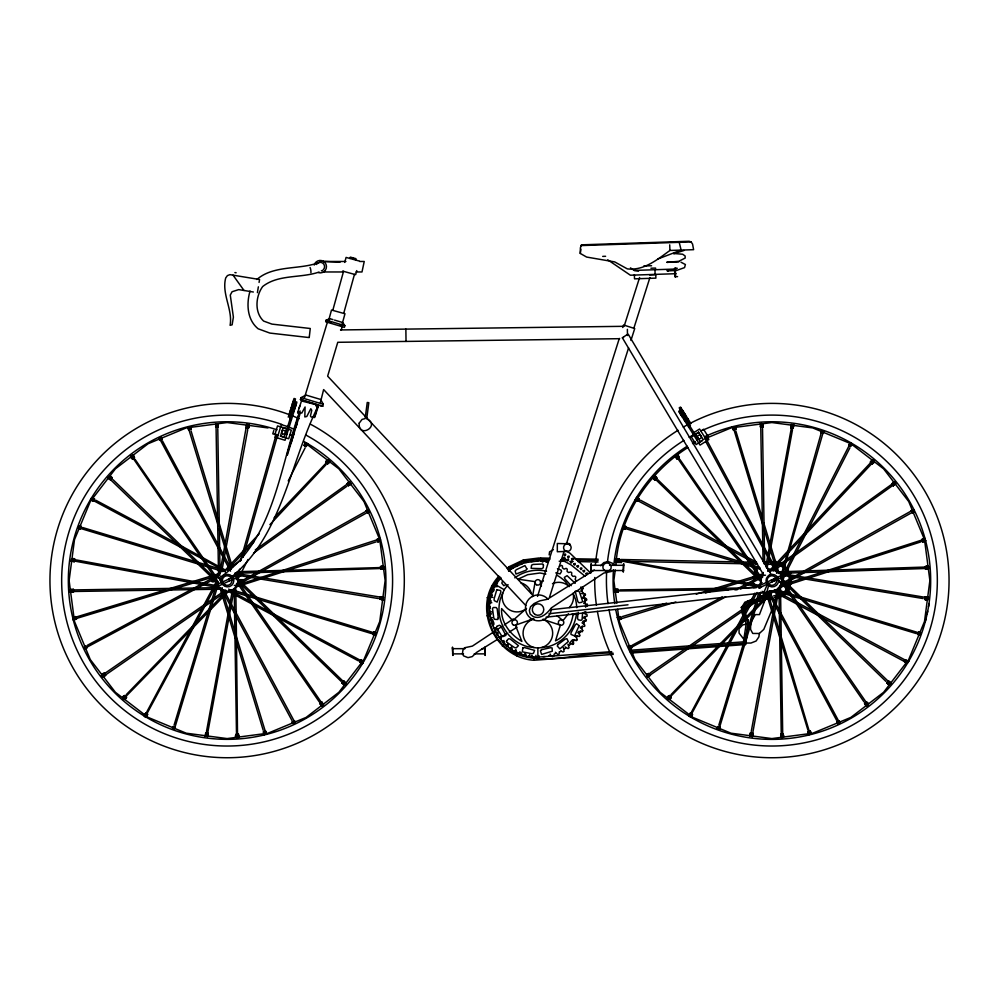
<?xml version="1.0" encoding="UTF-8"?>
<svg xmlns="http://www.w3.org/2000/svg" width="999" height="999" viewBox="0 0 999 999"><rect width="100%" height="100%" fill="white"/><g stroke="black" fill="none" stroke-linecap="round" stroke-linejoin="round"><path stroke-width="1.5" d="M222.178 589.16L73.464 591.495L70.255 591.445L70.292 590.097M73.427 591.283L73.489 590.134M73.514 590.884L73.476 592.045L73.402 590.933M73.402 590.534L73.427 589.373L73.489 591.371M615.134 590.534L615.147 591.895M618.256 590.884L618.194 592.007L618.156 590.172M531.992 656.755L532.017 655.294M548.289 560.976L540.509 560.814L540.559 557.991L549.9 558.179M580.282 253.434L580.394 247.802L581.493 244.83L689.098 241.271L691.133 241.933L692.569 244.081L693.606 249.675L669.942 250.462C657.317 259.503 643.993 270.854 627.335 268.893L614.672 261.9L586.6 257.055L580.282 253.434L580.881 249.138M615.209 562.362L621.428 562.499L621.49 559.502L754.957 562.275M383.753 567.207C383.191 563.036 379.133 568.893 380.656 567.907M380.544 567.956C378.983 571.628 383.166 563.723 383.691 568.194M383.703 568.806L383.778 567.994M540.509 560.814C540.447 557.467 541.383 562.4 542.969 561.688L544.88 559.989L546.803 562L545.916 562.075L548.126 562.375M540.559 557.991L540.534 559.253L549.875 559.452M621.428 562.499L621.465 561.226L757.529 564.048M925.286 567.357C929.657 561.6 929.495 572.427 925.324 566.421M925.249 567.757L925.386 569.068L925.236 567.407M928.358 566.995L928.446 566.321M928.508 568.968L928.521 567.594M310.914 272.677L310.939 271.728A4.133 1.274 79.1 0 0 310.414 268.469L310.065 267.482M70.28 590.384L70.317 589.422L73.464 589.41M615.022 590.384C614.298 588.361 619.205 588.598 618.306 590.684M618.106 590.384C610.464 589.785 619.005 592.682 618.206 589.41M762.15 591.296C762.811 594.805 771.34 590.884 763.623 592.832L546.066 617.182M771.553 574.737L769.33 574.949M781.368 583.204L778.096 580.344L781.368 583.204L779.994 587.375L776.335 590.259L766.757 592.257M383.666 566.283L383.741 567.057M383.778 568.156L380.706 568.369M776.635 573.326L776.56 571.878M380.119 598.426L379.92 599.375L380.045 598.264M380.007 598.601L383.191 599.2M380.269 597.489L380.082 598.588M383.079 599.113L380.032 598.051M924.649 599.325C926.123 593.031 922.651 602.422 927.784 599.825M924.749 598.601L927.946 599.2M927.909 598.576L928.183 597.24L925.062 596.778M585.864 606.768L585.739 605.194M535.839 656.842L535.951 655.269M73.402 590.172L70.23 590.122M222.24 587.699L222.265 589.135M71.616 558.903C78.909 556.93 71.666 564.46 71.616 558.903L74.688 559.465L74.413 560.064M513.086 568.019L511.925 568.643M582.604 612.911L582.042 619.767L580.869 620.367L578.209 619.755L577.522 618.344L578.146 612.25M616.221 559.627L616.221 558.928M759.252 586.9L619.218 560.589M619.155 560.064C620.891 560.589 615.072 563.648 616.183 559.827M619.293 560.189L619.43 559.078L619.255 559.865M501.173 577.934C474.75 605.357 496.69 655.581 534.165 657.404L533.891 660.264C494.08 657.841 471.029 605.706 498.901 576.148M320.392 402.497L323.626 389.56L525.811 605.544M573.089 614.522C571.478 625.012 565.471 636.213 555.519 640.846L560.352 625.199L543.144 619.43M583.691 617.12L587.012 616.258L587.187 614.909L583.853 613.186M79.071 525.949C82.979 523.988 79.683 530.894 80.557 528.159M223.002 571.503L223.439 570.029L82.53 527.509M371.715 633.616L230.819 591.083L231.106 589.959M373.601 633.329L373.151 634.627L373.251 633.965M373.651 633.141L373.913 632.055L373.539 633.004M625.349 527.984L625.087 529.058L625.474 527.971M623.813 525.949L625.811 526.548L625.237 528.533L760.214 569.268M625.699 527.047L625.187 528.409M625.574 527.784L625.849 526.498M916.47 633.616L775.561 591.083L775.961 589.947M383.129 598.776L382.992 599.887L380.057 598.963M765.484 575.199L763.898 575.349L622.389 337.812L625.749 335.502L628.259 334.265L771.328 574.862M309.278 337.088L310.264 328.496L271.953 324.113L263.611 321.066C254.245 312.425 255.632 296.241 262.675 286.538C278.359 274.076 300.774 278.421 319.093 272.04M376.211 541.858L236.139 586.987M380.107 538.586L377.123 539.335L377.435 540.447M377.734 540.884L377.947 541.883L377.56 540.834M380.095 538.436L377.147 539.535M920.953 541.858L780.906 587.112L780.581 585.951M922.127 540.272C921.041 537.587 924.15 544.93 925.274 539.885M922.164 539.935L780.519 585.589M584.577 620.666L584.29 621.59M619.293 560.402C615.309 560.302 615.359 558.116 619.405 559.74M618.98 561.051L618.955 561.713M490.584 602.722L490.821 600.899M549.163 554.87L549.575 551.81L553.409 549.662M569.542 545.317L569.755 543.706L566.146 543.231M584.415 621.278L583.379 624.113M584.827 618.094L585.002 616.77M585.451 613.398L585.651 611.9M615.259 569.954L613.861 580.556L616.858 603.284M615.859 565.409C618.806 517.345 647.714 473.014 688.024 447.44M76.236 618.381L76.436 619.105L73.427 619.867M75.887 617.544L75.649 616.595L73.651 617.207M76.024 617.644L75.687 616.633M76.436 619.105L76.049 618.119M169.293 588.723L218.219 573.851L218.519 575.012M238.112 571.678L380.532 567.557M617.407 617.507L620.391 616.595L620.741 617.919M620.941 618.219L621.178 619.168L620.854 618.294M763.423 575.312L762.961 573.851L714.048 588.723M924.724 598.389L927.809 598.901L924.912 598.239M109.366 476.635L109.977 475.936L108.504 477.435M110.414 480.019C112.85 479.395 106.344 479.283 108.841 477.023C109.628 482.579 114.723 477.347 109.977 475.936M343.506 681.618L342.033 683.004L343.893 681.081L346.129 683.304L344.48 684.852M503.733 643.056L504.695 641.745M653.883 476.96C654.57 474.388 658.266 478.109 656.118 478.908M655.169 480.019L655.706 479.333C655.257 481.231 651.685 477.884 653.471 477.16M656.955 478.159L654.545 476.048L653.883 476.735M890.159 684.09C892.119 683.216 888.586 679.707 887.911 681.917M890.883 683.304L890.109 683.915M551.148 609.69L758.965 586.488L759.814 588.099M775.798 600.761L763.785 629.407L759.377 633.466L758.89 636.875L756.093 641.021L750.948 643.044L744.143 643.044M773.513 595.928L782.604 594.105L788.199 587L789.447 578.209L787.249 572.727M774.437 597.489L783.566 595.666L789.822 587.699L791.22 577.996L787.574 568.906L786.151 569.979L779.17 564.497L765.259 564.21M71.466 559.627L74.538 560.189M631.955 652.971L745.579 644.53L746.94 635.664M748.076 628.271L748.75 623.838L746.116 614.984M525.561 655.506L525.786 654.058M380.232 598.051L380.369 596.765L380.107 597.864M559.452 651.735L559.078 654.045L557.904 654.632L555.369 652.247M257.405 292.67L258.366 286.825M259.078 282.43L259.565 279.508L229.932 274.65L227.422 275.599L225.699 277.947C221.453 294.018 232.954 309.54 230.095 325.337L232.13 324.8L233.391 317.108L230.282 295.08L232.068 291.745L238.699 289.61L253.359 292.008M246.641 427.847C247.34 415.934 245.479 436.138 248.501 425.012M246.154 427.722L246.915 424.563M219.942 572.502L246.703 424.55M248.189 424.975L247.627 428.034L246.953 427.722L247.327 425.674M246.953 427.922L247.515 424.85M247.29 427.984L247.852 424.912M222.028 569.842L247.752 429.645M248.763 424.9L248.601 428.121L249.163 425.05M247.677 427.997L248.776 425.05M248.214 428.121L248.976 424.962M205.145 736.101L205.694 732.979L206.568 733.116M205.282 736.151L206.306 733.154M206.069 736.151C206.568 728.596 208.217 737.037 205.469 736.063L206.031 732.991M206.493 731.468L232.23 591.271M206.743 736.275C209.303 728.933 203.022 736.275 207.068 736.4M207.043 736.338L207.155 733.216M207.243 735.501L234.303 588.611M207.617 733.453L207.717 736.55L206.781 736.325M208.092 733.391L207.555 736.575L207.879 733.341M791.121 427.784L791.32 424.55L791.121 427.784L792.694 428.084L793.243 424.837M790.908 427.722L791.683 424.712M765.808 566.408L791.957 424.775M791.695 427.922L792.257 424.85M792.594 424.912L792.032 427.984L790.771 427.672M792.369 428.034L792.931 424.975M767.057 568.319L792.507 429.645M792.244 427.972L792.969 428.121L793.506 424.9M792.969 428.121L793.718 424.962M793.181 428.134L793.855 425.012M749.837 736.076L750.399 733.004L751.323 733.116L750.399 733.004M750.024 736.151L750.574 732.979M750.811 736.151C751.323 728.596 752.971 737.037 750.224 736.063L750.786 732.991M751.248 731.468L777.534 588.224M750.599 736.163L751.498 733.141M751.523 736.325C753.433 737.599 751.548 733.865 751.897 733.216M752.085 736.55L779.058 588.611M752.846 733.391L752.297 736.575L752.984 733.441L751.385 733.278M489.46 597.951L489.223 599.25L490.846 600.923M584.927 617.195L585.089 616.333M74.5 560.389L74.201 561.713L74.425 560.776M80.919 527.247L80.657 527.784M231.268 589.685L230.844 591.058M373.738 632.804L375.624 633.953M517.832 565.446L516.146 566.233M919.992 634.565C917.981 633.054 917.494 635.776 918.343 633.329M920.379 633.953C917.557 635.339 919.205 630.456 918.281 633.004M784.39 596.203L785.052 592.869L788.111 592.569L787.886 589.173L790.758 588.099L789.535 584.84L792.17 583.079L790.147 580.257L792.219 577.884L789.66 575.636M927.934 598.376L928.208 597.277M532.517 596.59L535.214 581.655L517.944 579.183L527.697 574.687L539.91 573.001L545.854 574.05M582.692 621.59L586.101 621.041L586.388 619.742L583.241 617.694M529.695 654.582L529.058 656.418M314.985 416.034L317.744 404.882M250.037 291.034C246.328 303.908 247.015 319.705 258.154 328.796L269.842 333.067L309.228 337.575M302.585 401.236L302.822 400.324L316.396 404.47M521.166 652.559L520.829 654.145M80.832 527.572L79.008 526.548M571.578 558.728C572.24 562.412 574.65 556.593 571.578 558.728L598.151 559.178M766.77 592.32L768.755 585.052M327.572 321.641L304.47 397.739M328.671 320.354L331.506 310.04L344.98 313.748L342.133 324.063M344.705 262.437L346.091 257.417L359.378 261.076M332.779 310.389L343.544 271.341M349.962 258.479L350.337 257.118L355.931 258.666L355.557 260.027M352.759 259.253L353.134 257.892M343.706 313.399L354.47 274.363M356.755 270.604L355.632 274.675L342.57 271.079M341.196 330.182L342.42 325.736M334.54 320.092L342.719 322.527L344.855 325.686L344.393 327.36L325.674 321.765L326.198 320.105L329.945 318.706M320.117 405.532L322.727 406.268L323.289 404.27L320.667 399.463L305.906 395.055L301.049 397.639L300.424 399.6L303.309 400.512M236.101 576.161L237.362 571.69M240.322 561.251L276.161 434.528M237.213 576.635L239.698 569.23M243.069 557.305L277.647 435.064M820.978 432.992L821.702 433.091L820.978 432.992L821.54 430.881M821.19 432.917L821.752 430.919M780.856 576.161L821.752 431.068M822.339 431.056C825.586 435.127 819.192 433.803 822.027 430.981M822.102 433.154L822.664 431.143M822.427 433.241L822.989 431.243M823.301 431.343L822.627 433.454M781.78 576.585L822.389 435.064M822.989 433.429L823.563 431.431M823.001 433.578L823.763 431.506M823.201 433.616L823.9 431.568M767.831 570.991L768.181 570.029L767.956 570.978M583.903 621.79L584.153 620.953M299.4 412.375C278.983 469.193 273.913 541.583 219.131 577.996L222.09 583.166M286.913 454.92L300.1 410.939M172.515 728.621L173.102 726.56L174.026 726.773M172.64 728.683L173.114 726.623M172.839 728.758L173.239 726.685M173.102 728.858L173.701 726.86L174.675 726.972M174.076 725.149L216.596 584.253L218.007 584.702M173.414 728.958L173.451 726.773M173.739 729.058C173.726 726.173 176.511 727.747 174.875 727.085M174.063 729.158L174.663 727.16L174.013 726.972M174.375 729.245L217.62 586.288M522.24 563.686L521.316 564.385M717.257 728.621L717.806 726.585L718.718 726.797M717.394 728.683L717.856 726.623M717.594 728.758L717.994 726.685M718.818 725.149L758.666 593.144M717.856 728.858L718.194 726.773M718.156 728.958L719.105 727.035L718.805 729.158M718.481 729.058L719.08 727.072M719.118 729.245C718.094 726.81 721.69 727.459 719.48 727.135M719.63 727.172L760.589 592.22M719.73 729.357L720.329 727.309M290.984 443.481L294.106 433.241M295.891 427.397L297.24 423.002M287.437 454.932L300.387 412.575M94.206 499.625L91.384 498.301M92.557 498.101L94.53 498.938L93.382 500.924M183.741 548.963L224.738 570.854L225.349 570.029L180.469 545.442M273.813 430.469L272.777 433.828L277.685 435.352M274.937 434.49L277.522 425.899L291.346 430.182L288.686 438.748L280.432 436.201M275.999 434.253L275.087 437.2L285.052 440.284L296.878 402.098L295.417 401.648L285.402 433.991L286.863 434.44M358.516 660.913L228.684 591.608L228.996 590.909M229.408 590.309L363.336 661.875M277.247 437.862L281.343 424.625L289.148 427.035M288.249 417.157L294.031 398.476L295.492 398.926L289.698 417.619M360.115 661.35L359.727 662.187L360.639 660.401M360.514 660.826C360.651 657.554 364.173 665.309 362.849 662.749M637.212 498.576C640.034 501.173 639.572 497.727 636.525 497.465L639.248 499.1L638.136 500.924M769.605 570.879L770.316 569.517L766.221 567.332M903.271 660.913L773.426 591.608L773.738 590.909M905.231 660.651C916.058 663.211 897.976 658.266 906.568 662.824M904.732 661.7L905.007 660.976L907.754 662.449M905.344 660.664L905.731 659.827M908.491 661.338L905.594 659.977M223.214 570.978L223.439 570.054M775.861 590.322L775.586 591.058M537.512 596.403L619.305 338.461M622.777 327.497L623.576 325.012L634.715 328.546L630.943 340.459M624.437 325.287L639.597 277.51M633.841 328.271L649.912 277.597M549.512 597.227L564.11 551.211M566.458 543.793L628.583 347.877M584.49 626.323L580.956 626.66M297.627 412.699L301.486 400.949L318.656 405.319L314.66 417.507L311.126 416.958L310.439 415.996L311.775 410.327L310.814 408.716L306.805 416.483L304.82 416.945L305.095 406.98L301.773 413.062L297.627 412.699L298.713 411.95L298.401 412.899M524.987 653.483L524.163 655.232M502.335 581.593L501.81 583.179L503.808 585.701L505.282 584.964M80.719 527.584L81.119 526.535M373.539 633.528L375.424 634.577M625.461 527.584L623.576 526.535M924.699 599.313L927.834 599.687M133.641 458.266C135.652 457.967 133.142 453.896 132.255 455.457C135.277 457.642 132.018 461.401 130.557 456.493M133.841 458.004L134.503 457.629M322.128 705.781L319.742 703.496L320.617 702.859M321.878 702.022L323.439 704.857L321.553 702.197L320.304 703.171M321.566 706.093L322.39 705.431M322.115 705.631C324.363 705.406 317.919 699.05 322.527 705.269M677.26 459.028C670.529 453.246 680.456 460.527 678.533 458.154M677.06 459.103L677.797 458.541M761.101 579.944L677.809 458.466M782.654 581.181L866.233 702.334L864.497 703.496L865.471 702.921M865.696 702.622C870.017 708.815 868.493 700.124 865.796 702.697M864.872 703.358C866.907 710.589 868.431 701.011 865.309 703.021M779.17 564.497L779.782 562.787L786.463 568.031M580.744 630.956L580.257 631.793M765.209 599.562L759.452 614.597L755.381 614.597L750.599 622.764M498.176 633.378L497.265 634.777M516.221 652.01L516.283 650.349M315.696 405.719L317.957 406.481C289.735 463.049 282.492 535.089 231.119 577.347M582.492 626.186L581.543 628.433L582.717 630.456L582.18 631.655L578.708 631.418M584.515 626.286L584.84 625.249L583.453 623.364L581.955 622.852M904.744 661.6L907.454 663.036M491.995 595.204L491.321 597.165L492.894 597.34M494.243 589.797L493.169 591.708M492.232 585.801L494.767 587.225L493.618 586.575L495.704 586.238L497.44 583.141M508.079 584.64L504.183 589.71L500.299 599.088A38.899 38.899 0 0 0 527.809 646.728L537.874 648.051L547.939 646.728A38.899 38.899 0 0 0 576.523 613.511M580.069 631.992L579.295 633.566M582.142 626.997L581.543 628.433L580.119 627.747M383.766 568.968L380.619 569.03L383.803 568.756M548.838 655.619L550.774 655.469L552.372 656.68L553.621 656.243L554.258 653.995L555.943 653.321M527.559 562.187L525.586 562.637M767.282 584.577L763.636 592.894L763.211 591.945M516.658 655.806L517.844 653.184M582.255 631.493L582.717 630.456M518.956 653.358L519.98 651.698M160.402 440.097L159.74 440.347L160.702 439.772M161.051 439.572L160.876 439.672M162.1 439.073L161.226 439.498L162.1 439.073L161.114 437.25M291.858 720.316L222.29 590.609L223.664 589.897M292.944 721.553C289.56 723.438 297.739 719.168 292.969 721.49M705.731 439.797L706.855 439.073L705.806 437.25M775.711 571.103L776.71 570.504L707.142 440.796M838.598 721.028C834.028 723.676 841.857 719.28 837.836 721.64L838.823 723.476M373.813 632.242L375.911 632.829M764.01 563.786L765.022 561.75L766.907 562.687M753.933 587.674L754.857 585.776M789.535 575.674L790.933 572.839M91.546 498.089L94.156 499.837M94.268 499.45L93.669 500.724M305.232 446.016L304.083 445.392L305.507 442.607M304.195 445.479L305.619 442.694M304.383 445.591L305.806 442.819M304.882 445.829L306.044 442.957M305.207 446.041L306.631 443.269M305.407 446.103L306.83 443.319M237.263 578.296L238.137 578.808L240.26 574.675M241.671 571.915L248.014 559.502M288.236 480.881L305.182 447.777M306.081 446.303L307.03 444.455M306.056 446.453L307.692 443.643M306.256 446.528L307.804 443.731M849.799 445.916L848.825 445.392L850.249 442.607M848.95 445.479L850.374 442.694M781.543 578.009L850.561 442.819M849.375 445.741L850.798 442.957M851.373 443.269L849.974 446.016M851.498 444.48L850.161 446.103M782.891 578.808C780.219 576.96 783.878 581.168 784.302 576.048M786.413 571.915L806.181 533.291M807.592 530.531L849.924 447.777M850.811 446.453L852.222 443.668M511.563 649.25L512.237 647.951M635.664 499.25L638.423 500.724L638.935 499.512M144.555 715.047C149.987 706.917 142.295 724.687 146.716 713.686M144.193 715.946L145.667 713.186M144.393 716.021L145.866 713.274M144.655 716.146L146.503 713.636M146.766 711.95L202.223 608.079M203.684 605.357L216.084 582.117L216.783 582.429M145.429 715.371L146.403 713.536M214.498 588.411L145.392 716.57M215.959 585.676L217.42 582.941M146.054 716.907L147.028 713.923M146.216 717.132L147.527 714.16M147.702 714.273L146.391 717.17M688.823 715.908L690.297 713.149L691.083 713.548M688.948 715.946L690.421 713.186M689.148 716.021L690.621 713.274M689.397 716.146L691.258 713.636M691.52 711.95L734.565 631.318M736.75 627.222L754.994 593.056M758.641 586.213L760.826 582.117L761.713 582.517M689.984 716.445C694.218 710.314 687.899 715.646 690.446 716.758M690.284 716.608L691.433 713.723M739.547 625.312L690.147 716.57M741.008 622.577L757.055 592.519M690.796 716.907L691.783 713.923L692.607 714.41L691.096 717.182M690.983 717.032L692.27 714.16M229.121 590.921L228.709 591.583M583.079 588.648L580.756 591.158M532.942 561.326L531.043 561.563M515.771 649.675L514.585 651.223L515.771 651.648M575.961 635.839L579.37 636.463L580.069 635.327L577.784 632.342M111.613 478.808L112.213 478.109M344.28 685.139L342.045 682.966M888.061 681.63L886.787 683.004L887.774 682.067M889.759 684.34L889.023 685.177L890.296 683.803M508.066 644.855L507.405 646.316M928.108 597.814L787.449 574.5M499.987 576.885C485.801 592.02 484.977 614.298 493.643 632.454C517.919 676.947 574 651.311 613.086 653.134M577.559 635.726L576.435 637.3L577.147 639.522L576.361 640.584L573.026 639.61M189.648 429.57L188.524 429.857L189.435 429.483M235.289 638.386L220.417 589.472L221.878 589.01M264.198 733.978C264.223 730.843 262.213 732.404 265.122 731.53M264.685 731.63L265.734 731.256L266.633 734.24M734.402 429.57L733.266 429.857L734.315 429.483M734.178 429.483L735.838 429.083L735.227 427.085M777.871 571.928L778.583 571.653L763.711 522.727M807.916 732.042C809.44 730.881 806.568 733.653 808.828 735.027M809.352 731.543L780.669 635.064M809.565 731.643L810.476 731.256L811.388 734.24L810.264 731.268L808.616 731.917M511.613 649.15L510.414 648.239L511.401 646.965M573.064 641.683L574.625 639.66L574.038 640.309M773.463 591.583L774.175 590.222L908.228 661.638M568.406 613.748L563.011 620.604L557.18 615.846M108.616 477.285L110.939 479.483M111.713 478.696L109.241 476.773M236.588 577.996L235.739 578.883M343.394 681.668L345.529 684.028M761.188 582.067L653.371 477.285M889.522 684.602L888.136 682.954M572.09 640.134L569.592 643.169L572.964 644.318M576.947 639.81L576.498 640.396M542.994 561.663L541.908 561.55M506.318 645.429L507.804 644.168M572.802 644.492L573.701 643.531L573.226 641.233M326.273 462.824C324.525 462.05 327.61 458.666 328.434 460.364M325.624 462.112L327.884 459.852M325.849 462.387L328.059 459.977M224.375 571.028L259.303 533.703M274.126 517.857L328.584 460.489M326.623 462.887L328.509 460.364L326.373 462.649L326.998 463.299M326.748 463.049C330.781 456.531 330.045 465.571 326.835 463.286M227.56 569.917L254.033 541.633M269.905 524.662L326.011 464.71M327.222 463.673L329.42 461.263M327.397 463.811L329.57 461.426M871.453 463.161L873.75 460.839L872.801 459.977L870.341 462.05L872.589 459.952M870.391 462.062L872.502 459.827M769.118 571.028L873.014 460.152C875.773 460.864 873.151 464.972 871.59 463.286M873.263 460.364L871.128 462.649L871.628 463.111M871.378 462.887L873.513 460.601M771.253 571.053L870.766 464.71M871.802 463.461L873.763 460.901M871.977 463.673L874.175 461.263M872.139 463.811L874.325 461.426M586.675 600.037L583.816 601.922M110.964 479.27L108.953 476.848M656.193 478.771C649.025 474.6 658.653 478.496 655.881 479.37M502.36 646.141L504.345 644.055M125.837 696.715C122.103 703.433 121.841 693.219 125.512 696.203C127.909 696.952 124.925 700.661 123.726 698.963M122.615 697.889L124.838 695.541M122.765 698.051L124.725 695.479M123.339 698.438L125.337 696.241M126.236 694.667L226.498 591.196M123.589 698.838L228.634 591.246M124.113 699.362L126.349 696.99L125.812 696.478M124.276 699.487L126.498 697.152M668.481 698.963C669.243 700.661 672.639 697.364 670.654 696.728C667.182 703.171 666.246 693.843 670.129 696.078M667.369 697.889L669.58 695.541M667.507 698.051L669.755 695.679M670.978 694.667L771.253 591.196M670.092 696.241L668.156 698.726L669.979 696.053M668.343 698.838L774.462 590.134M668.855 699.362L671.028 697.115M669.018 699.487L671.241 697.152L670.554 696.478M677.959 458.603C674.113 456.331 678.433 452.984 679.258 457.629M342.907 682.017L343.831 681.106M748.338 600.836L741.295 607.429L743.194 607.954L749.175 602.409L748.338 600.836L741.295 607.429L746.191 623.838L743.431 641.845L630.269 650.262M600.624 565.734L603.833 562.599L608.129 561.525L612.512 563.299L613.686 565.309M109.128 476.735L111.676 478.558M501.173 637.712L500.424 639.21M888.223 681.493L888.586 681.106M889.872 684.39L887.174 682.479M572.352 642.332L573.276 641.495M526.348 608.578L512.737 620.604L501.61 608.591C500.599 622.302 510.477 634.79 521.878 641.395L515.397 625.199L532.567 619.105M507.13 568.481L509.24 566.645L523.376 559.964L539.248 557.954L539.61 560.801L524.188 562.749L510.814 569.068L508.603 570.991M507.667 569.717L509.94 567.732L523.738 561.213L539.41 559.228M503.971 640.484L502.36 641.558M218.619 582.155L217.67 583.129L108.329 477.547M780.381 578.97L781.33 577.996L890.546 683.503M565.072 646.877L568.081 648.588L569.105 647.752L567.944 644.18M256.905 279.458C274.45 264.173 301.885 270.517 321.641 261.426M866.857 705.631L865.509 702.709M323.351 272.065L324.65 271.066M568.931 645.479L570.691 644.13M217.62 423.788C218.194 422.627 218.943 427.709 217.208 426.935M216.558 426.848L215.634 426.91L216.284 426.873M218.282 426.898C216.209 427.972 214.785 422.677 218.207 423.713M237.45 734.178C243.956 738.873 230.794 738.336 237.05 734.178M762.637 423.826L763.061 426.86L761.95 426.935M763.061 426.86L760.389 426.91L761.55 426.948M780.469 585.501L782.754 737.424C777.359 737.137 787.224 738.536 782.667 734.128M131.868 455.694L134.028 458.029M561.151 651.211L559.428 651.885M346.99 483.841L349.45 481.83L346.99 483.841L347.54 484.615M347.09 484.028L349.525 482.017M227.56 569.78L241.408 559.852M255.269 549.937L347.227 484.09C347.664 486.8 351.71 483.866 349.812 482.392M347.24 484.265L350.075 482.804M347.427 484.527L349.962 482.717M347.615 484.802L350.149 482.992M347.814 485.089L350.312 483.129M253.571 553.071L346.803 486.338M347.777 484.952L348.189 485.551L351.011 484.003M350.924 483.816L348.189 485.551M350.999 483.941L348.464 485.826L347.989 485.227M891.732 483.841C898.413 481.83 891.595 480.681 892.282 484.615M892.582 484.852L891.982 484.09L894.48 482.092M772.302 569.78L894.53 482.317M892.169 484.527L894.704 482.717M894.904 482.992L892.369 484.802L895.067 483.129L895.616 483.903L893.168 485.814L891.67 483.703M773.126 571.116L891.545 486.338M892.631 485.102L895.304 483.516M892.931 485.551L895.479 483.741M893.081 485.714L895.678 483.816M133.204 458.603L131.431 456.031L131.993 455.644M565.896 647.789L564.198 649.238M102.26 675.824C100.262 674.662 104.395 671.952 104.833 674.05M101.623 674.949L104.283 673.276M101.848 675.212L104.42 673.438M104.783 673.913C93.756 681.892 111.201 667.032 102.922 676.76L226.511 591.333M105.832 672.677L225.699 589.984M102.597 676.248L104.945 674.213M105.22 674.874L102.597 676.311M103.022 676.947L105.594 675.174M103.059 677.122L105.657 675.312M649.974 674.874C652.085 675.611 645.254 671.44 646.89 675.674M646.603 675.212L649.175 673.438M647.364 674.737L649.038 673.276M650.574 672.677L767.906 591.745M646.803 675.549L649.575 674.05M649.537 673.913C644.492 675.886 648.9 677.622 649.812 674.387M647.165 675.961L649.725 674.2M647.352 676.248L649.924 674.475M647.24 676.161L647.664 676.76L771.253 591.333M647.577 676.872L650.349 675.174M647.714 677.035L650.411 675.312M498.926 637.337L500.649 636.438M771.49 598.726L769.605 599.987L768.431 598.239M492.819 632.529L472.377 646.116L464.51 647.777L462.874 650.399L462.437 653.883L463.611 655.881L467.994 657.654L472.29 656.58L476.56 652.409L497.465 639.397M496.653 629.982L501.76 626.585M504.32 624.887L513.261 618.943M131.531 455.919L216.346 579.944M133.529 458.191L132.118 455.344M676.273 455.919L678.046 458.491M679.919 409.003L681.181 408.141M680.856 410.477L682.142 409.665M681.168 410.989L682.467 410.164M679.42 412.437L680.681 411.576M681.555 411.588L682.854 410.776M680.107 413.536L681.405 412.724M682.017 412.325L683.316 411.513M680.344 413.911L681.643 413.087M682.417 412.962L683.716 412.15M680.669 414.41L681.955 413.598M681.043 415.022L682.342 414.198M681.38 415.547L682.667 414.722M683.291 414.335L684.577 413.524M683.403 414.51L684.69 413.698M682.429 417.207L683.716 416.383M684.34 415.996L685.626 415.172M684.003 419.692L685.289 418.868M684.702 420.791L685.988 419.98M686.613 419.592L687.899 418.768M688.511 426.823L689.809 426.011M692.657 433.379L699.562 429.008L706.967 440.721M693.806 435.427L691.358 436.975L696.153 444.567L702.235 440.721M696.253 433.891L698.688 432.342M701.136 430.794L703.583 429.245L708.316 436.875L704.67 439.173M696.79 439.922L698.089 439.11L679.994 410.489L678.708 411.313L700.062 445.092L708.878 439.51L707.23 436.913M594.343 570.029L547.315 599.288L539.76 600.861L534.09 603.558L530.556 606.768L529.37 610.426L530.132 614.048L533.391 616.695C540.834 619.555 547.252 613.361 551.361 607.879L603.746 573.076L611.613 571.403M501.386 636.962L506.605 633.716M509.215 632.08L517.057 627.21M684.015 250.474L673.738 253.721M294.38 723.326C292.257 722.564 295.017 720.354 293.269 721.328M130.544 456.531L131.369 456.031M675.287 456.531L676.123 456.031M495.716 628.796L494.667 630.094M787.886 571.328L788.386 568.306L785.052 567.644L784.752 564.585L781.355 564.797M132.68 455.02L134.253 457.854M366.758 511.963L366.146 510.801L368.082 509.84M366.146 510.801L368.206 510.014M236.588 583.791L368.107 510.127M368.356 510.252L366.658 511.775M366.496 511.463L368.519 510.526M366.558 511.675L368.369 510.664M366.858 512.137C368.331 514.685 365.547 510.164 368.693 510.826M367.033 512.137L368.856 511.126M369.006 511.413L366.958 512.287M236.501 583.878L237.238 585.202L365.734 513.399M367.307 512.674L369.118 511.663M367.207 512.787L369.018 511.763M367.32 512.962L369.218 511.863M911.637 512.275L910.901 510.801L912.749 509.74M910.901 510.801L912.836 509.84M781.33 583.791L912.961 510.014M914.01 509.74L911.488 511.688M911.013 510.864L911.388 511.525L913.273 510.526M914.01 512.062C912.124 514.847 910.426 510.901 913.436 510.826M911.787 512.137L913.598 511.126M913.748 511.413L911.7 512.287M782.005 585.214L781.243 583.878L781.98 585.202L910.476 513.399M911.6 512.137L911.95 512.787L913.873 511.663M911.95 512.787L913.96 511.863M84.066 647.227C86.039 645.079 87.413 647.639 84.528 648.114M87.363 645.292L217.07 575.724L217.745 577.047M84.203 647.514L86.039 646.528M84.366 647.814L86.201 646.828M84.69 648.388L217.72 577.16M84.84 648.626L86.913 647.939L85.04 648.913M84.952 648.801L86.863 647.739L86.413 646.89M630.893 646.628L630.431 645.604L628.558 646.628C630.344 643.643 633.541 649.15 629.782 648.913M628.696 646.977L630.631 645.878M628.808 647.227L630.794 646.241M632.117 645.292L722.227 596.965M735.876 589.635L761.825 575.724L762.562 577.11M628.958 647.514L630.794 646.528L631.256 647.29M629.108 647.814L630.943 646.828M629.57 648.264L631.318 647.215L631.655 647.939M629.432 648.388L725.611 596.927M740.621 588.873L762.474 577.16M629.582 648.626L631.53 647.539M629.707 648.801L631.605 647.739M497.839 632.13L496.016 632.817L497.002 634.278M190.21 429.395L191.084 429.083L190.384 429.195M734.14 429.545L735.052 429.27M492.507 633.041L495.067 631.718M743.918 607.604L743.194 607.954L747.876 623.688L744.867 643.331L745.579 644.53M837.949 721.54L838.536 723.626M623.501 337.35L622.389 337.812M246.016 427.672L246.89 427.759M793.306 428.134L792.682 427.909M208.242 733.503L207.367 733.366M752.996 733.503L752.11 733.366M493.931 624.363L492.744 625.536M213.324 586.363L242.008 572.864M214.148 588.111L242.832 574.612M758.066 586.363L786.762 572.864M758.89 588.111L787.587 574.612M705.968 439.498L706.855 439.073M223.564 589.897L222.327 590.609M265.01 731.518L265.734 733.528M808.528 731.817L809.128 733.753M692.869 443.718L695.691 442.545M705.569 438.461L730.981 427.934L771.877 422.552L812.774 427.934L850.886 443.718L883.603 468.831L908.715 501.548L924.5 539.66L929.882 580.556L924.5 621.453L908.715 659.565L883.603 692.295L850.886 717.394L812.774 733.191L771.877 738.573L730.981 733.191L692.869 717.394L660.139 692.295L635.039 659.565L619.243 621.453L617.657 609.34M493.781 627.872L495.691 627.884M751.847 599.437L744.829 602.222L742.02 607.067L742.02 613.211L743.581 616.57M582.804 597.165L584.165 596.64M657.854 258.978L681.143 250.1L679.208 242.332M293.906 721.066L294.955 723.001M777.047 563.024L780.269 561.925L780.943 563.923M756.093 571.74L754.108 572.415L755.331 575.674L752.697 577.422L754.72 580.257L752.634 582.629L755.331 584.84M776.71 570.504L775.386 571.178L705.706 441.446M766.745 597.852L764.597 598.576L763.573 595.591L760.114 595.928L759.914 592.782M264.211 731.655L264.373 733.753M777.422 571.952L778.583 571.653M299.076 408.266L299.925 405.694M377.16 539.36L379.295 539.035M235.764 585.589L380.157 538.798M377.26 540.022L380.232 539.06M380.319 539.373L377.347 540.334L377.697 540.946M377.447 540.659L380.419 539.697M377.56 540.983L380.532 540.022M377.672 541.283L379.645 540.646M377.897 541.458L379.87 540.821M377.772 541.545L379.92 541.033M377.922 541.858L379.945 541.183M581.306 593.518L585.052 593.693L585.489 594.942M921.865 539.398L924.887 538.399M921.89 539.535L924.949 538.511M921.94 539.76L925.037 538.711M922.015 540.022L924.974 539.06M925.074 539.373C920.191 538.948 923.513 543.806 922.452 540.946M922.202 540.659L924.175 540.009M922.302 540.983L925.274 540.022L925.574 540.784L922.601 541.733L925.673 540.859M922.514 541.545L925.486 540.584M188.611 426.673C188.661 429.22 190.996 431.044 189.573 427.472M265.672 731.256L264.073 731.655L264.685 733.653M73.664 617.419L75.749 616.745M73.714 617.632L75.824 616.945M72.939 618.106L76.024 617.507L73.139 618.743M77.398 616.645L164.847 590.072M73.776 617.894L75.762 617.295L76.049 618.256M73.039 618.418L76.024 617.507M73.064 619.168L76.086 617.844M73.164 619.467L218.569 575.387M73.264 619.73L76.374 618.743M73.339 619.929L76.411 618.955M617.419 617.719C620.953 615.272 622.24 618.618 617.894 618.743M617.457 617.931L620.579 616.945M622.14 616.645L666.608 603.134M696.253 594.13L709.602 590.072M617.682 618.106L620.779 617.644M617.782 618.418L620.779 617.507M618.98 618.768L620.829 617.844M619.068 619.068L620.891 618.031M619.005 619.43L675.861 601.96M705.506 592.956L715.883 589.797M718.855 588.898L763.323 575.387M619.093 619.63L621.166 618.955M619.143 619.742L621.178 619.105M734.515 429.42L735.838 429.083M221.204 589.285L220.454 589.472M543.431 581.006L540.534 581.655L541.433 586.113M746.69 624.063L742.619 624.962L739.06 628.771L739.06 633.066L744.143 639.71M491.608 613.848L490.109 614.422M582.704 598.151L584.278 597.839L586.401 598.713L586.663 599.775M215.622 423.763L216.508 423.726M760.376 423.763L761.45 423.713M530.319 619.58L533.341 618.943M781.605 734.19L783.303 734.178M782.716 734.253L780.681 734.253L781.792 734.178M764.772 597.552L747.739 601.061L748.576 602.647L768.668 598.526M678.808 457.904C672.339 450.062 682.255 464.423 676.748 455.644M304.083 445.392L304.895 445.716M848.825 445.392L849.637 445.716M487.037 615.846L489.872 615.409M492.507 617.682L490.821 617.857M145.542 713.211L146.329 713.661M690.284 713.211L691.083 713.661M536.55 561.188L540.759 559.552M535.089 656.967L539.11 657.13L538.923 655.644M542.932 656.618L545.117 656.593M809.952 731.418L810.389 733.366M789.447 578.209L791.22 577.996M217.545 426.923L217.108 423.713M218.619 575.686L219.98 575.674M235.627 585.426L234.266 585.451M780.381 585.426L779.707 585.464M235.989 734.277L238.561 734.178M549 613.748L628.009 604.795M583.666 603.371L587.287 604.358L587.424 605.681L587.287 604.358M673.726 253.484L682.667 254.233L685.114 255.956L685.189 258.042L678.771 261.313L667.494 262.325L678.771 261.888M490.159 608.191L490.209 606.555M761.313 426.848C763.823 428.296 761.026 418.743 761.363 426.798M534.165 657.404L611.663 651.635M630.144 651.86L743.318 643.443M533.891 660.264L613.274 654.37M237.687 734.277L236.588 734.153M757.804 567.869L759.914 567.732M584.303 611.962L585.751 611.888M237.55 737.399L236.214 616.483M580.806 245.592L691.133 241.933M602.709 256.393L605.594 256.293M643.793 265.996L651.585 265.746M650.923 268.219L655.556 268.069L655.606 269.718M677.297 268.269L674.562 268.369L674.849 276.711L677.572 276.623M630.456 267.882L634.24 270.417L674.974 269.068L674.949 268.356M676.111 273.689L630.394 275.212L607.742 259.815M649.6 274.925L655.769 274.725M380.582 566.421L383.728 566.445M380.494 566.82L383.753 566.658M380.694 567.707L383.816 567.607M380.706 568.044L383.828 567.944M234.965 573.339L378.971 568.568M380.694 568.643L383.816 568.543M925.261 566.595L928.483 566.445M925.249 566.82L928.508 566.658M776.66 571.878L928.533 566.945M925.436 567.37L928.546 567.257M925.449 568.044L928.571 567.944M778.159 573.401L923.713 568.568M925.449 568.369L928.571 568.256M925.449 568.643L928.571 568.543M925.436 568.868L928.558 568.756M925.361 569.03L928.533 568.906M491.808 612.012L490.022 611.326L490.397 614.098M533.204 657.017L532.242 656.88M70.267 589.622L73.489 589.535M70.242 589.847L73.514 589.747M75.1 589.897L220.717 587.612M70.23 590.434L73.352 590.384M70.23 590.784L73.352 590.734M70.355 592.095L73.476 592.045L70.305 591.932L70.292 591.171L73.364 591.071M70.28 591.72L73.402 591.67M615.009 589.622L618.231 589.535M614.997 589.847L618.256 589.747M614.984 590.122L618.181 589.959L618.169 591.283M619.842 589.897L739.123 588.024M742.22 587.974L756.168 587.762M614.984 591.121L618.106 591.071M615.034 590.983L728.209 589.76M734.402 589.672L737.499 589.622M615.022 591.72L618.144 591.67M615.047 591.932L618.256 591.995L615.072 592.057M340.509 329.945L624.225 326.311M619.705 338.686L337.762 342.295L327.635 376.161L533.379 595.941M762.961 423.713L761.65 423.663L761.7 426.785M323.626 261.476L345.916 261.476M359.652 261.476L364.235 261.476L361.988 271.965L356.094 271.965M323.489 271.965L343.381 271.965M590.896 565.309L603.446 565.309M609.552 565.309L623.638 565.309M590.896 570.516L623.638 570.516M236.638 579.695L243.544 579.695M211.825 581.618L217.757 581.618M238.973 581.618L243.544 581.618M759.377 633.466L752.759 633.466L750.599 629.445L750.599 624.1M452.822 655.344L452.485 647.09L452.822 655.444M485.227 655.344L484.89 647.09L485.227 655.444M452.485 648.663L465.034 648.663M481.843 648.663L485.227 648.663M452.485 653.87L463.511 653.87M474.2 653.87L485.227 653.87M533.154 656.88L532.067 656.905M236.688 737.449L237.1 734.29M764.26 562.462L779.782 562.787M562.35 558.441L565.459 558.503M618.381 559.602L621.49 559.665M560.764 559.677L568.543 559.84M576.336 559.989L598.114 560.451M559.178 561.201L565.409 561.338M570.079 561.438L573.189 561.5M577.859 561.588L598.089 562.012M490.322 602.709L491.808 602.759M782.716 737.25L783.416 737.324M324.55 261.476L340.06 262.213M781.543 737.399L781.343 734.153M317.957 406.481L316.908 406.281M528.421 656.131L529.17 656.306M874.387 461.6L873.963 461.126M872.252 463.873L871.34 462.912M327.51 463.873L326.598 462.912M268.019 427.934L227.123 422.552L186.226 427.934L148.114 443.718L115.397 468.831L90.285 501.548L74.5 539.66L69.118 580.556L74.5 621.453L90.285 659.565L115.397 692.295L148.114 717.394L186.226 733.191L227.123 738.573L268.019 733.191L306.131 717.394L338.861 692.295L363.961 659.565L379.757 621.453L385.139 580.556L379.757 539.66L363.961 501.548L338.861 468.831L306.131 443.718M525.936 655.719L524.025 655.032M529.32 656.168L532.854 656.643M229.758 590.059L228.721 589.073M669.43 695.466L670.691 696.553M580.619 587.137L582.504 587.424L583.029 588.436M234.902 272.565L236.126 272.764M925.024 596.915L928.208 597.414M924.962 597.127L928.196 597.627M779.807 573.239L784.39 574M924.837 597.714L927.921 598.226M784.028 575.524L923.126 598.551M924.662 598.988L927.884 599.475M380.319 596.778L383.454 597.414M380.269 596.915L383.441 597.627L235.052 573.239M380.157 597.402L383.416 597.902M380.095 597.714L383.166 598.226M379.982 598.389L383.054 598.901M234.69 574.762L378.371 598.551M379.907 598.988L383.079 599.687M379.895 599.2L383.029 599.825M748.75 623.838L746.191 623.838L747.065 623.988M634.24 270.417L638.536 271.216M616.333 558.566L619.455 559.253L616.283 558.716M616.371 558.903L619.442 559.465M620.966 559.927L759.627 585.377M616.283 559.502L619.355 560.064M616.158 560.177L619.23 560.739M616.096 560.476L619.168 561.051M616.033 560.751L619.093 561.313M615.859 560.988L619.043 561.525M71.528 558.716L74.713 559.253M76.211 559.927L217.932 585.938A10.727 10.727 0 0 0 232.492 589.847A10.727 10.727 0 0 0 236.413 575.199M71.541 559.502L74.6 560.064M71.478 559.84L74.55 560.402M71.341 560.476L214.498 586.9M71.279 560.751L74.351 561.313M71.116 560.988L74.288 561.525M71.116 561.113L74.238 561.663M751.698 733.179L751.136 736.251M667.757 270.904L676.66 270.417L684.565 267.607L685.389 264.523L681.006 262.225M522.502 654.645L521.003 654.145M757.317 600.711L764.16 602.297M520.816 654.095L521.89 654.37M329.745 322.24L331.281 322.665M340.247 325.137L341.421 325.462M301.049 397.639L323.289 404.27M300.424 399.6L322.727 406.268M525.599 655.282L526.448 655.519M330.594 318.906L332.967 319.618M326.198 320.105L344.855 325.686M623.751 526.073L625.749 526.673M623.676 526.273L625.661 526.885M627.285 527.509L759.29 567.345M623.476 526.848L625.461 527.447M623.126 528.071L625.274 528.683M623.089 528.284L625.187 528.883M623.076 528.421L625.087 529.058M920.678 632.704L918.63 632.105L920.666 632.829M918.63 632.442L920.616 633.041M776.123 589.61L920.554 633.316M918.481 633.029L920.466 633.628M917.931 634.24L920.079 634.84M919.992 635.039L917.894 634.452L919.929 635.177M79.008 526.073L81.106 526.673M78.921 526.273L81.069 526.885M78.721 526.848L80.719 527.447M78.621 527.172L80.519 528.096L78.534 527.497M78.446 527.809L222.877 571.503M78.384 528.071L80.519 528.683M78.334 528.284L80.444 528.883M78.322 528.421L80.37 529.008M373.913 632.055L375.924 632.704M373.876 632.442L375.874 633.041M232.854 590.059L375.811 633.316M373.726 633.029L375.724 633.628M373.539 633.678L375.524 634.278M373.339 634.24L375.324 634.84M373.139 634.452L375.249 635.039M373.127 634.577L375.187 635.177M295.117 400.149L293.656 399.687L295.092 400.199M293.119 401.411L294.58 401.86M292.944 401.985L294.405 402.435M295.03 402.872L296.478 403.371M292.732 402.659L294.193 403.121M292.47 403.496L293.931 403.946M294.63 404.17L296.091 404.62M294.505 404.583L295.966 405.032M292.257 404.22L293.718 404.67M294.33 405.157L295.791 405.606M294.118 405.844L295.579 406.293M293.931 406.431L295.392 406.88M291.708 405.956L293.169 406.418M293.631 407.392L295.092 407.842M291.196 407.642L292.657 408.091M293.356 408.304L294.817 408.766M290.322 410.452L291.783 410.901M292.482 411.126L293.943 411.576M289.935 411.7L291.396 412.15M289.985 419.18L291.446 419.63M217.357 584.54L216.708 584.315M893.168 485.814L892.507 484.665M492.42 623.726L491.908 622.427M488.623 597.951L489.872 598.376L487.037 597.652M517.37 652.584L515.946 651.91M104.158 673.226L104.47 673.788M521.653 654.07L519.33 653.121M557.454 568.656L561.276 570.217L561.5 571.528L560.102 573.876L555.756 572.889M495.704 586.238L497.09 586.813M788.199 587L789.822 587.699M761.7 582.642L760.851 582.142M237.45 578.384L238.137 578.808M636.413 497.827L639.16 499.3M640.484 500.199L756.655 562.225M637.062 498.863L638.898 499.837M636.912 499.163L638.748 500.149M635.826 498.976L638.586 500.449M635.526 499.488L757.192 564.285M636.326 500.162L638.161 501.136L635.252 499.775M905.169 660.676L907.916 662.15M904.844 661.276L907.604 662.749M904.582 661.813L906.443 663.011M904.507 662.012L906.355 663.124M92.645 497.989L94.53 498.976M91.658 497.827L94.418 499.3M95.729 500.199L177.735 543.98M91.246 498.676L93.993 500.149M91.084 498.976L93.831 500.449M91.833 499.737L181.006 547.502M91.546 499.95L93.531 500.961M91.471 500.149L93.406 501.136L90.509 499.775M360.926 659.864L362.824 660.851L360.839 659.977M360.726 660.164L363.474 661.638M359.952 661.563L362.712 663.036M359.84 661.813L362.587 663.286M359.752 662.012L362.512 663.486M359.715 662.137L362.475 663.661M515.834 651.498L516.608 651.91M561.975 559.865L571.228 565.009L585.202 576.336M566.083 551.011L569.979 553.184L590.796 573.189M757.092 571.403L756.755 567.944M496.191 585.089L504.183 589.71M217.27 582.704L216.109 582.142M559.428 566.321L561.276 565.359L562.437 565.958L562.474 567.882L564.098 569.118L566.146 568.344L567.245 569.068L567.095 571.416L568.543 572.539L570.779 571.977L571.778 572.827L571.528 574.825L572.889 576.398L574.949 576.136L575.849 577.097L575.149 579.345L576.46 581.043M126.561 697.327L126.186 696.915M513.973 650.636L514.735 651.148M504.557 643.843L503.896 643.131M218.219 573.851L218.594 574.937M769.143 571.153L770.129 572.077M224.388 571.153L225.387 572.077M323.351 261.263L324.65 262.25M504.108 643.393L502.572 641.533M506.655 645.354L507.717 646.166M575.187 636.326L576.435 637.3M507.38 645.878L508.041 646.453M772.427 597.964L774.812 600.049L777.01 597.365L779.844 598.751L781.28 595.591M870.878 462.437L871.515 463.286M670.267 696.203L667.919 698.413M888.473 681.193L890.808 683.403M888.436 681.405L890.671 683.578M888.248 681.618L890.496 683.791M888.036 681.855L890.271 684.028M887.799 682.105L890.047 684.278M887.562 682.342L889.797 684.515M781.393 580.107L885.976 681.455M887.124 682.754L889.372 684.927M886.987 682.679L889.197 685.064M886.862 682.854L889.085 685.152M654.382 476.198L656.618 478.371M657.767 479.67L761.238 579.932M654.17 476.386L656.418 478.558M653.708 476.848L655.956 479.021M654.158 478.146L655.656 479.595M653.071 477.547L655.444 479.782M652.946 477.709L655.282 479.932M343.718 681.193L346.054 683.403M343.556 681.33L345.929 683.578M237.812 579.058L345.741 683.791L345.267 684.24L343.044 682.105M342.807 682.342L345.055 684.515M342.582 682.567L344.83 684.74M237.762 581.181L341.233 681.455M342.245 682.679L344.618 684.927M342.108 682.854L344.455 685.064M109.803 476.048L112.138 478.271M109.628 476.198L112.013 478.434M113.024 479.67L217.607 581.006M109.203 476.598L111.438 478.771M108.192 477.709L110.527 479.932M125.936 696.553L124.937 695.816M326.873 463.111L329.27 461.188M575.224 583.291L567.07 575.649L564.373 577.397L564.959 578.933L571.153 585.726M503.921 642.694L504.52 643.331M499.575 640.784L500.224 641.52M497.564 635.389L497.077 634.54M380.569 566.945L380.607 566.558M499.338 637.337L500.811 639.273M490.734 593.556L492.157 595.416M496.803 637.05L496.341 636.413M233.067 275.175L244.018 290.484M560.901 650.961L562.999 652.022L564.098 651.311L563.386 647.627M366.271 510.864L366.733 511.688M866.483 702.085L868.393 704.595M866.058 702.334L867.831 704.907M865.234 702.896L867.007 705.469M864.972 703.096L866.882 705.781M781.305 581.98L863.998 701.86M864.747 703.259L866.445 706.031M864.585 703.396L866.32 706.093M677.384 455.144L679.158 457.717M677.222 455.282L678.995 457.854M679.757 459.265L760.689 576.585M675.674 456.356L677.447 458.928M321.74 702.085L323.601 704.72M237.899 581.181L323.214 705.032M320.479 702.896L322.252 705.469M238.311 584.527L319.243 701.86M320.217 703.096L321.99 705.656M320.005 703.259L321.89 705.931M319.842 703.396L321.703 706.031M132.555 455.082L134.415 457.717M135.002 459.265L215.946 576.585M131.718 455.844L133.491 458.416M130.931 456.356L132.705 458.928M130.744 456.456L132.517 459.028M85.889 645.878L86.064 646.465M777.01 563.149L775.261 560.526L772.427 562.549L770.054 560.464L767.844 563.149M509.24 566.645L510.814 569.068M777.06 576.598L777.946 577.971M232.305 576.598L233.192 577.971M690.958 423.613L680.506 407.068L679.208 407.879L690.421 425.624M782.604 594.105L783.566 595.666M581.668 589.273L582.017 590.172M217.682 576.947L217.07 575.724M222.04 582.917L219.131 577.996L222.115 582.904M630.781 646.116L631.106 647.127M581.568 589.385L582.117 590.347M780.881 587.1L780.456 585.864M236.101 587.025L235.801 586.213M705.669 437.3L706.73 439.198M705.569 437.487L706.555 439.323M839.26 720.779L840.221 722.652M839.135 720.891L840.122 722.727M838.96 721.016L839.947 722.851M769.205 591.321L839.709 723.001M838.448 721.328L839.422 723.151M767.769 591.97L836.6 720.316M837.299 721.902L838.286 723.738M837.1 721.99L838.086 723.825M836.912 722.002L837.949 723.875M162.4 440.796L231.231 569.143M160.177 437.637L161.164 439.473M159.877 437.799L160.552 439.797L159.578 437.962M159.291 438.124L230.532 571.153M159.053 438.274L160.04 440.097M158.878 438.386L159.74 440.347M294.443 720.779L295.367 722.727M294.305 720.828L295.192 722.851M223.726 589.959L295.092 722.739M293.694 721.328L294.68 723.151M293.569 721.166L294.555 723.001M293.094 721.64L294.081 723.476M292.807 721.79L293.793 723.626M292.557 721.902L293.544 723.738M292.445 721.802L293.431 723.626M292.27 721.915L293.331 723.825M786.288 573.089L787.037 574.875M784.989 573.701L785.801 575.449M777.234 577.347L778.059 579.095M774.362 578.696L775.187 580.444M773.601 579.058L774.425 580.806M772.252 579.695L773.076 581.443M771.228 580.169L772.052 581.918M760.127 585.402L760.951 587.137M759.852 585.526L760.664 587.275M759.302 585.789L760.127 587.537M759.103 585.889L759.927 587.624M758.541 586.151L759.44 587.862M241.546 573.089L242.37 574.837M241.471 573.126L242.282 574.875M240.984 573.351L241.808 575.099M240.784 573.451L241.596 575.199M240.235 573.701L241.059 575.449M239.947 573.838L240.771 575.586M228.846 579.058L229.67 580.806M222.852 581.88L223.664 583.628M215.097 585.526L215.921 587.275M214.56 585.789L215.372 587.537M214.348 585.889L215.172 587.624M494.667 629.445L495.029 630.244M583.279 593.856L583.066 593.119M582.867 593.056L581.518 589.747M584.165 596.203L584.627 598.676M492.107 623.364L493.081 625.724L492.807 624.887M494.23 628.483L494.63 629.457M584.078 596.078L585.414 594.73M550.137 654.02L550.686 655.394M493.931 623.301L492.557 619.605L491.146 620.092L490.896 617.894M584.964 599.725L585.277 601.261M735.014 427.097L735.689 429.183M734.802 427.147L735.489 429.258M734.627 427.36L735.227 429.358M735.788 430.831L762.362 518.281M734.315 427.472L734.927 429.458M733.99 427.572L734.602 429.558M733.366 426.673L734.277 429.657M733.054 426.748L762.637 524.575M763.536 527.534L777.047 572.002M732.791 426.823L733.691 429.807M732.504 426.773L733.478 429.845M732.392 426.835L733.328 429.87M810.052 731.318L810.664 733.303M768.044 593.556L779.757 632.105M809.477 731.468L810.077 733.453M809.752 733.553L809.153 731.555L809.427 733.653M766.071 592.432L807.966 730.294M808.253 731.855L808.865 733.853M808.054 731.942L808.728 734.015M190.422 427.085L190.946 429.183M190.272 427.097L190.747 429.258M191.034 430.831L232.48 567.207M189.872 427.36L190.484 429.358M189.248 427.572L189.847 429.558M188.312 426.748L189.211 429.745M188.037 426.823L218.331 526.048M219.243 529.02L230.956 567.557M187.962 426.698L188.736 429.845M187.762 426.773L188.586 429.87M265.522 731.268L266.433 734.253M222.402 590.596L235.464 633.578M236.363 636.55L265.909 733.303M264.723 731.468L265.334 733.453M264.398 731.555L265.01 733.553M236.189 641.346L263.212 730.294M263.511 731.855L264.111 733.853M263.311 731.942L264.285 735.014M523.376 559.964L524.188 562.749M585.027 600.399L585.327 601.46M583.753 595.866L583.953 596.715M584.49 597.926L584.615 598.838M584.89 600.736L585.227 603.234M383.766 567.395L380.644 567.507M669.705 244.842L669.942 250.462M675.936 268.319L675.961 269.043M675.287 268.344L675.561 276.686M675.124 273.726L675.224 276.698M655.756 274.363L655.881 278.134L634.515 278.846L634.377 274.638M654.957 269.73L655.119 274.388M509.065 571.091L509.015 568.756M585.539 606.193L585.564 606.905M783.154 734.165L783.241 737.387M782.941 734.14L783.029 737.412M782.392 734.327L782.429 737.449M782.042 734.327L782.092 737.449M781.668 734.14L781.755 737.449M778.933 586.975L781.218 732.592M781.068 734.178L781.156 737.437M780.943 737.424L780.856 734.203L780.793 737.399M762.811 423.701L762.899 426.923M762.587 423.676L762.637 426.798M762.537 428.534L764.647 563.299M762 423.663L762.05 426.785M760.988 423.688L761.038 426.81M760.714 423.713L763.061 561.675M763.224 572.514L763.273 575.611M760.589 426.96L760.539 423.838L760.439 426.935M238.411 734.165L238.499 737.387M238.237 734.29L238.286 737.412M235.727 585.501L236.164 613.386M237.637 734.327L237.687 737.449M237.3 734.327L237.35 737.449M236.95 734.327L237 737.449M234.203 588.523L236.463 732.592M236.313 734.178L236.413 737.437M236.101 734.203L236.189 737.424M218.057 423.701L217.932 426.948M217.844 423.676L217.894 426.798M217.782 428.534L220.067 574.15M217.245 423.663L217.332 426.985M216.009 423.851L218.531 575.611M215.971 423.713L215.846 426.96M215.759 423.738L215.697 426.935M627.384 329.345L627.459 335.502M405.869 329.108L406.031 341.421M748.051 619.567L748.051 623.763M567.345 543.806L557.317 543.481L557.317 551.735L567.345 551.411M537.874 648.051L537.874 657.292M243.019 579.695L243.019 581.618M241.696 579.695L241.696 581.618M213.674 581.618L213.674 579.695L212.35 579.695L212.35 581.618M526.535 608.453A14.81 14.81 0 0 1 502.709 593.281M520.841 582.804A14.81 14.81 0 0 1 531.318 593.281M542.932 619.33A14.81 14.81 0 0 1 541.708 647.552M534.04 647.552A14.81 14.81 0 0 1 534.04 618.943M569.205 607.579A14.81 14.81 0 0 0 573.039 593.281L575.449 599.088A38.899 38.899 0 0 1 576.748 607.704M552.472 583.691A14.81 14.81 0 0 1 569.205 586.638L565.384 581.655A38.899 38.899 0 0 0 557.33 575.474M514.785 577.859A38.899 38.899 0 0 1 546.54 571.228M702.859 430.182A165.459 165.459 0 0 1 927.522 524.425A165.459 165.459 0 0 1 814.734 740.371A165.459 165.459 0 0 1 609.028 609.84M608.041 603.696A165.459 165.459 0 0 1 606.68 571.328M607.454 562.05A165.459 165.459 0 0 1 683.878 440.434M689.148 437.275A165.459 165.459 0 0 1 693.169 435.027M704.732 436.663A158.791 158.791 0 0 1 925.261 621.653M928.995 603.583A158.791 158.791 0 0 1 928.508 606.643M927.684 611.201A158.791 158.791 0 0 1 927.06 614.223M926.023 618.706A158.791 158.791 0 0 1 615.771 609.69M614.76 603.583A158.791 158.791 0 0 1 613.436 569.83M613.823 565.209A158.791 158.791 0 0 1 687.237 446.203M692.482 443.044A158.791 158.791 0 0 1 695.129 441.533M769.093 570.204A10.727 10.727 0 0 1 782.604 580.556A10.727 10.727 0 0 1 769.093 590.921M761.513 583.341A10.727 10.727 0 0 1 762.587 575.199M766.62 583.304A6.256 6.256 0 0 1 772.252 574.375A6.256 6.256 0 0 1 777.959 583.266A6.256 6.256 0 0 1 767.494 584.677M683.291 427.122A177.173 177.173 0 0 1 934.552 510.377A177.173 177.173 0 0 1 822.714 750.286A177.173 177.173 0 0 1 597.402 611.363M596.428 605.232A177.173 177.173 0 0 1 594.73 577.497M595.367 565.159A177.173 177.173 0 0 1 678.021 430.282M551.361 608.566A12.962 12.962 0 0 1 534.403 620.179A12.962 12.962 0 0 1 527.572 600.786A12.962 12.962 0 0 1 548.076 599.213M314.21 265.047A6.231 6.231 0 0 1 321.853 260.639A6.231 6.231 0 0 1 326.261 268.269A6.231 6.231 0 0 1 318.631 272.677M316.483 264.498A4.333 4.333 0 0 1 322.877 263.224A4.333 4.333 0 0 1 323.301 269.718M322.402 270.417A4.333 4.333 0 0 1 321.366 270.841M576.198 613.161A3.022 3.022 0 0 1 572.015 614.035M305.831 435.027A165.459 165.459 0 0 1 321.178 716.695A165.459 165.459 0 0 1 63.149 602.684A165.459 165.459 0 0 1 281.73 424.375M288.998 427.11A165.459 165.459 0 0 1 294.73 429.545M303.871 441.533A158.791 158.791 0 0 1 380.507 621.653A158.791 158.791 0 0 1 183.079 733.116A158.791 158.791 0 0 1 75.437 533.578A158.791 158.791 0 0 1 277.035 429.807M290.035 434.752A158.791 158.791 0 0 1 292.857 436.014M216.771 583.341A10.727 10.727 0 0 1 229.907 570.204M221.865 583.304A6.256 6.256 0 0 1 227.51 574.375A6.256 6.256 0 0 1 233.217 583.266A6.256 6.256 0 0 1 222.752 584.677M310.339 424.138A177.173 177.173 0 0 1 324.45 728.608A177.173 177.173 0 0 1 50.537 594.942A177.173 177.173 0 0 1 299.213 418.706M506.668 640.784L506.605 642.107L514.51 647.577L516.146 647.926L518.431 645.654L510.089 638.898L508.541 638.786L506.668 640.784M575.212 591.371L577.897 601.773L579.083 602.784L581.768 602.297L582.617 601.273L579.52 592.157L578.396 590.909L575.212 591.371M579.12 625.711L574.575 635.926L571.028 634.427L570.953 632.879L575.324 624.8L576.585 623.738L579.12 625.711M543.456 565.072L543.194 567.794L541.883 568.643L531.143 568.344L531.58 565.159L533.104 564.435L542.707 563.985L543.456 565.072M666.92 262.275L668.056 262.337L666.92 262.275M359.203 423.139C357.979 439.198 381.231 425.786 366.708 418.806L368.831 402.684L367.245 402.472L365.122 418.593L362.063 419.418L359.203 423.139M667.22 270.754L668.306 271.041L667.22 270.754M498.239 617.882L497.827 619.48L494.605 619.33L493.756 617.882L492.457 608.354L493.469 607.504L496.216 607.542L497.177 608.766L498.239 617.882M563.199 557.792C563.861 561.475 566.271 555.656 563.199 557.792M564.21 554.495C564.885 558.179 567.295 552.36 564.21 554.495M566.957 559.64C567.619 563.324 570.029 557.504 566.957 559.64M567.694 556.555C568.369 560.239 570.779 554.42 567.694 556.555M570.392 561.838C571.066 565.521 573.476 559.702 570.392 561.838M573.813 563.886C574.487 567.569 576.898 561.75 573.813 563.886M577.035 566.021C577.697 569.705 580.107 563.886 577.035 566.021M580.357 568.369C581.031 572.052 583.441 566.233 580.357 568.369M583.129 570.779C583.803 574.462 586.213 568.643 583.129 570.779M586.063 573.451C586.738 577.135 589.148 571.316 586.063 573.451M496.803 589.735L494.068 598.963L494.255 600.624L497.127 602.085L500.936 592.045L500.561 590.534L496.803 589.735M283.079 427.535L280.494 435.889L284.053 436.988L286.638 428.633L283.079 427.535M522.777 648.026L522.34 651.835L531.768 653.708L533.416 653.371L534.602 650.386L524.25 647.514L522.777 648.026M557.892 644.592L557.305 646.041L559.89 648.888L568.319 641.533L566.845 638.673L565.247 639.11L557.892 644.592M496.915 626.361L496.341 627.559L501.535 635.651L502.922 636.6L505.894 635.389L500.786 625.936L499.4 625.237L496.915 626.361M526.885 568.931L526.011 570.217L515.984 574.063L515.159 570.953L516.283 569.705L524.975 565.596L526.885 568.931M541.533 649.687L540.409 650.774L541.595 654.432L552.297 651.198L552.135 647.976L550.499 647.727L541.533 649.687M698.651 432.267L695.504 434.265L700.174 441.645L703.321 439.66L698.651 432.267M216.908 423.663L216.608 426.798L216.908 423.663M591.233 563.886L590.896 572.09L591.233 563.748M623.638 563.886L623.301 572.09L623.638 563.748M214.685 587.862L213.873 586.113L214.61 587.899M282.567 433.828A1.861 1.861 0 0 0 285.427 432.33A1.861 1.861 0 0 0 282.692 430.606A1.861 1.861 0 0 0 282.567 433.828M559.69 624.924A2.747 2.747 0 0 0 563.823 622.539A2.747 2.747 0 0 0 559.69 620.167A2.747 2.747 0 0 0 559.69 624.924M536.5 584.752A2.747 2.747 0 0 0 540.621 582.367A2.747 2.747 0 0 0 536.5 579.994A2.747 2.747 0 0 0 536.5 584.752M513.311 624.924A2.747 2.747 0 0 0 517.432 622.539A2.747 2.747 0 0 0 513.311 620.167A2.747 2.747 0 0 0 513.311 624.924M604.095 570.079A4.171 4.171 0 0 0 611.063 568.219A4.171 4.171 0 0 0 605.956 563.111A4.171 4.171 0 0 0 604.095 570.079M535.164 614.522A5.757 5.757 0 0 0 543.793 609.54A5.757 5.757 0 0 0 535.164 604.557A5.757 5.757 0 0 0 535.164 614.522M769.467 584.727A4.808 4.808 0 0 0 776.685 580.556A4.808 4.808 0 0 0 769.467 576.386A4.808 4.808 0 0 0 769.467 584.727M565.446 550.899A3.809 3.809 0 0 0 571.153 547.602A3.809 3.809 0 0 0 565.446 544.318A3.809 3.809 0 0 0 565.446 550.899M224.725 584.727A4.808 4.808 0 0 0 231.943 580.556A4.808 4.808 0 0 0 224.725 576.386A4.808 4.808 0 0 0 224.725 584.727M698.151 438.324A1.861 1.861 0 0 0 701.223 437.362A1.861 1.861 0 0 0 698.863 435.177A1.861 1.861 0 0 0 698.151 438.324"/></g></svg>
